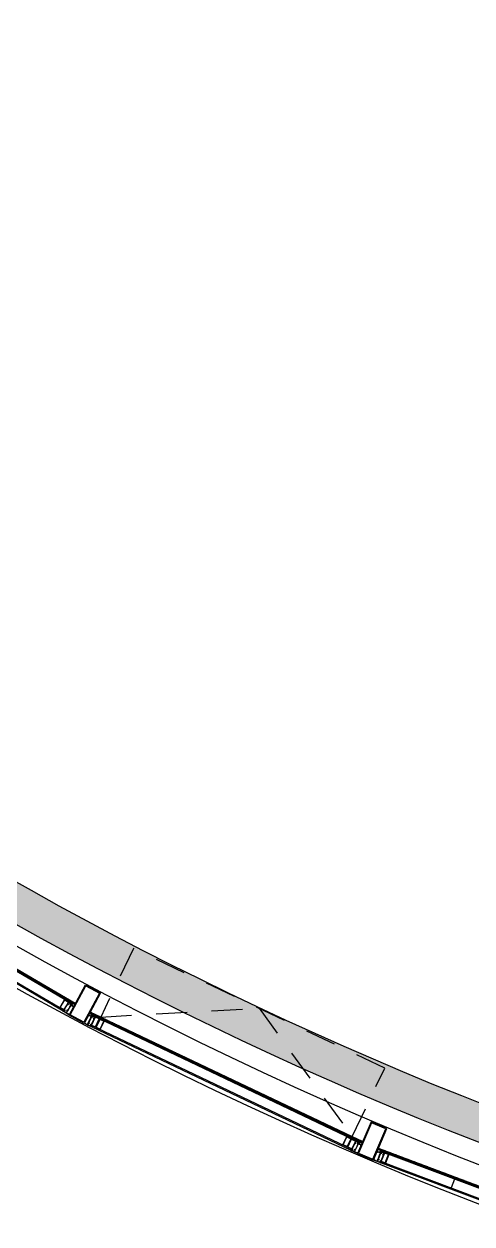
# Model space of a CAD drawing. Header units: millimetres. Extents: x 837111 to 838100, y 1172930 to 1173673.
# Drawn here: x 837874.595 to 837876.41, y 1173326.535 to 1173331.4 of the extents above; entities that cross this region are included whole.
import ezdxf

# ---------------------------------------------------------------- set-up
doc = ezdxf.new("R2010")
doc.units = ezdxf.units.MM
doc.linetypes.add('OLD-ANT-PLANTAS PROPUESTAS$0$KCIG-AP-DW-XR-VENTANERIA$0$HIDDEN', pattern=[0.375, 0.25, -0.125])
doc.linetypes.add('OLD-ANT-PLANTAS PROPUESTAS$0$KCIG-XR-ESTRUCTURA$0$ACAD_ISO10W100', pattern=[18, 12, -3, 0, -3])
for name, color, linetype in [('OLD-ANT-PLANTAS PROPUESTAS$0$A-BORDE DE LOSA PERFIL IPE', 2, 'Continuous'), ('OLD-ANT-PLANTAS PROPUESTAS$0$A-EJES', 251, 'OLD-ANT-PLANTAS PROPUESTAS$0$KCIG-XR-ESTRUCTURA$0$ACAD_ISO10W100'), ('OLD-ANT-PLANTAS PROPUESTAS$0$A-FONDO_253', 253, 'Continuous'), ('OLD-ANT-PLANTAS PROPUESTAS$0$A-MURO INTERIOR NUEVO', 5, 'Continuous'), ('OLD-ANT-PLANTAS PROPUESTAS$0$KCIG-AP-DW-XR-VENTANERIA$0$A-A BORDILLO', 1, 'Continuous'), ('OLD-ANT-PLANTAS PROPUESTAS$0$KCIG-AP-DW-XR-VENTANERIA$0$A-A PERFIL ESTRUCTURAL VENTANERIA', 1, 'Continuous'), ('OLD-ANT-PLANTAS PROPUESTAS$0$KCIG-AP-DW-XR-VENTANERIA$0$A-Linea-1', 1, 'Continuous')]:
    doc.layers.add(name, color=color, linetype=linetype)
pattern_1 = [(360, (-849.747, 1687.621), (9e-16, 6.985), [5.08, -1.905]), (90, (-849.747, 1687.621), (-6.985, 9e-16), [5.08, -1.905])]
pattern_2 = [(360, (-849.7815, 1686.802), (9e-16, 6.985), [5.08, -1.905]), (90, (-849.7815, 1686.802), (-6.985, 9e-16), [5.08, -1.905])]
pattern_3 = [(360, (-849.822, 1688.314), (2e-15, 6.985), [5.08, -1.905]), (90, (-849.822, 1688.314), (-6.985, 2e-15), [5.08, -1.905])]
pattern_4 = [(360, (-849.822, 1688.314), (9e-16, 6.985), [5.08, -1.905]), (90, (-849.822, 1688.314), (-6.985, 9e-16), [5.08, -1.905])]

# ---------------------------------------------------------------- blocks, each defined once
blk = doc.blocks.new('OLD-ANT-PLANTAS PROPUESTAS$0$EJES EST.')
at = {"layer": 'OLD-ANT-PLANTAS PROPUESTAS$0$A-EJES', "ltscale": 0.001}
blk.add_lwpolyline([(2055.327, -943.2311, 0.241408), (2059.2317, -958.2936)], format="xyb", dxfattribs=at)
blk = doc.blocks.new('OLD-ANT-PLANTAS PROPUESTAS$0$EST P1')
at = {"layer": 'OLD-ANT-PLANTAS PROPUESTAS$0$A-EJES'}
blk.add_blockref('OLD-ANT-PLANTAS PROPUESTAS$0$EJES EST.', (0, 0), dxfattribs=at)
blk = doc.blocks.new('OLD-ANT-PLANTAS PROPUESTAS$0$KCIG-AP-DW-XR-VENTANERIA$0$A-VENT PERFIL EST')
h = blk.add_hatch()
h.set_pattern_fill('ANGLE', color=255, angle=-37.1016)
h.set_pattern_definition(pattern_1)
h.paths.add_polyline_path([(-0.035, 0.14), (0.035, 0.14), (0.035, 0), (-0.035, 0)])
h = blk.add_hatch()
h.set_pattern_fill('ANGLE', color=251, angle=-37.1016)
h.set_pattern_definition(pattern_1)
h.paths.add_polyline_path([(-0.0315, 0.1365), (0.0315, 0.1365), (0.0315, 0.0035), (-0.0315, 0.0035)], flags=16)
h.paths.add_polyline_path([(-0.035, 0.14), (0.035, 0.14), (0.035, 0), (-0.035, 0)])
at = {"layer": 'OLD-ANT-PLANTAS PROPUESTAS$0$KCIG-AP-DW-XR-VENTANERIA$0$A-A PERFIL ESTRUCTURAL VENTANERIA'}
for points in [[(-0.035, 0.14), (0.035, 0.14), (0.035, 0), (-0.035, 0)], [(-0.0315, 0.1365), (0.0315, 0.1365), (0.0315, 0.0035), (-0.0315, 0.0035)]]:
    blk.add_lwpolyline(points, close=True, dxfattribs=at)
blk = doc.blocks.new('OLD-ANT-PLANTAS PROPUESTAS$0$KCIG-AP-DW-XR-VENTANERIA$0$A-VENT MOD VIDRIO 02')
h = blk.add_hatch()
h.set_pattern_fill('ANGLE', color=255, angle=-37.1016)
h.set_pattern_definition(pattern_3)
edge = h.paths.add_edge_path()
edge.add_line((0.0122, -0.01), (0.0119, -0.0103))
edge.add_line((0.0119, -0.0103), (0.0119, -0.0277))
edge.add_line((0.0119, -0.0277), (0.0122, -0.028))
edge.add_line((0.0122, -0.028), (0.0119, -0.0283))
edge.add_line((0.0119, -0.0283), (0.0119, -0.0369))
edge.add_line((0.0119, -0.0369), (0.001, -0.0369))
edge.add_line((0.001, -0.0369), (0.001, -0.035))
edge.add_line((0.001, -0.035), (0, -0.0357))
edge.add_line((0, -0.0357), (0, -0.0375))
edge.add_arc((0.0005, -0.0375), 0.0005, 180, 270)
edge.add_line((0.0005, -0.038), (0.015, -0.038))
edge.add_arc((0.015, -0.037), 0.001, 270, 360)
edge.add_line((0.016, -0.037), (0.016, -0.0347))
edge.add_line((0.016, -0.0347), (0.015, -0.0353))
edge.add_line((0.015, -0.0353), (0.015, -0.037))
edge.add_line((0.015, -0.037), (0.013, -0.037))
edge.add_line((0.013, -0.037), (0.013, -0.0085))
edge.add_line((0.013, -0.0085), (0.0148, -0.0085))
edge.add_line((0.0148, -0.0085), (0.0148, -0.0103))
edge.add_arc((0.0152, -0.0103), 0.0004, 180, 270)
edge.add_line((0.0152, -0.0107), (0.0154, -0.0107))
edge.add_arc((0.0154, -0.0103), 0.0004, 270, 360)
edge.add_line((0.0158, -0.0103), (0.0158, -0.0085))
edge.add_arc((0.0148, -0.0085), 0.001, 360, 450)
edge.add_line((0.0148, -0.0075), (0.013, -0.0075))
edge.add_line((0.013, -0.0075), (0.013, -0.0011))
edge.add_line((0.013, -0.0011), (0.0225, -0.0011))
edge.add_line((0.0225, -0.0011), (0.0225, -0.0025))
edge.add_arc((0.0235, -0.0025), 0.001, 180, 270)
edge.add_line((0.0235, -0.0035), (0.0251, -0.0035))
edge.add_line((0.0251, -0.0035), (0.0251, -0.0025))
edge.add_line((0.0251, -0.0025), (0.0235, -0.0025))
edge.add_line((0.0235, -0.0025), (0.0235, -0.0011))
edge.add_line((0.0235, -0.0011), (0.0298, -0.0011))
edge.add_line((0.0298, -0.0011), (0.0298, -0.0025))
edge.add_line((0.0298, -0.0025), (0.0281, -0.0025))
edge.add_line((0.0281, -0.0025), (0.0281, -0.0035))
edge.add_line((0.0281, -0.0035), (0.0298, -0.0035))
edge.add_arc((0.0298, -0.0025), 0.001, 270, 360)
edge.add_line((0.0308, -0.0025), (0.0308, -0.001))
edge.add_arc((0.0298, -0.001), 0.001, 0, 90)
edge.add_line((0.0298, 0), (0.0133, 0))
edge.add_line((0.0133, 0), (0.013, -0.0003))
edge.add_line((0.013, -0.0003), (0.0127, 0))
edge.add_line((0.0127, 0), (0.0005, 0))
edge.add_arc((0.0005, -0.0005), 0.0005, 90, 180)
edge.add_line((0, -0.0005), (0, -0.0023))
edge.add_line((0, -0.0023), (0.001, -0.003))
edge.add_line((0.001, -0.003), (0.001, -0.0011))
edge.add_line((0.001, -0.0011), (0.0119, -0.0011))
edge.add_line((0.0119, -0.0011), (0.0119, -0.0097))
edge.add_line((0.0119, -0.0097), (0.0122, -0.01))
h = blk.add_hatch()
h.set_pattern_fill('ANGLE', color=255, angle=-37.1016)
h.set_pattern_definition(pattern_3)
edge = h.paths.add_edge_path()
edge.add_line((1.2106, -0.01), (1.2109, -0.0103))
edge.add_line((1.2109, -0.0103), (1.2109, -0.0277))
edge.add_line((1.2109, -0.0277), (1.2106, -0.028))
edge.add_line((1.2106, -0.028), (1.2109, -0.0283))
edge.add_line((1.2109, -0.0283), (1.2109, -0.0369))
edge.add_line((1.2109, -0.0369), (1.2218, -0.0369))
edge.add_line((1.2218, -0.0369), (1.2218, -0.035))
edge.add_line((1.2218, -0.035), (1.2229, -0.0357))
edge.add_line((1.2229, -0.0357), (1.2229, -0.0375))
edge.add_arc((1.2224, -0.0375), 0.0005, -90, 0, ccw=False)
edge.add_line((1.2224, -0.038), (1.2079, -0.038))
edge.add_arc((1.2079, -0.037), 0.001, 180, 270, ccw=False)
edge.add_line((1.2069, -0.037), (1.2069, -0.0347))
edge.add_line((1.2069, -0.0347), (1.2079, -0.0353))
edge.add_line((1.2079, -0.0353), (1.2079, -0.037))
edge.add_line((1.2079, -0.037), (1.2099, -0.037))
edge.add_line((1.2099, -0.037), (1.2099, -0.0085))
edge.add_line((1.2099, -0.0085), (1.2081, -0.0085))
edge.add_line((1.2081, -0.0085), (1.2081, -0.0103))
edge.add_arc((1.2077, -0.0103), 0.0004, -90, 0, ccw=False)
edge.add_line((1.2077, -0.0107), (1.2075, -0.0107))
edge.add_arc((1.2075, -0.0103), 0.0004, 180, 270, ccw=False)
edge.add_line((1.2071, -0.0103), (1.2071, -0.0085))
edge.add_arc((1.2081, -0.0085), 0.001, 90, 180, ccw=False)
edge.add_line((1.2081, -0.0075), (1.2099, -0.0075))
edge.add_line((1.2099, -0.0075), (1.2099, -0.0011))
edge.add_line((1.2099, -0.0011), (1.2004, -0.0011))
edge.add_line((1.2004, -0.0011), (1.2004, -0.0025))
edge.add_arc((1.1994, -0.0025), 0.001, 270, 360, ccw=False)
edge.add_line((1.1994, -0.0035), (1.1977, -0.0035))
edge.add_line((1.1977, -0.0035), (1.1977, -0.0025))
edge.add_line((1.1977, -0.0025), (1.1994, -0.0025))
edge.add_line((1.1994, -0.0025), (1.1994, -0.0011))
edge.add_line((1.1994, -0.0011), (1.1931, -0.0011))
edge.add_line((1.1931, -0.0011), (1.1931, -0.0025))
edge.add_line((1.1931, -0.0025), (1.1947, -0.0025))
edge.add_line((1.1947, -0.0025), (1.1947, -0.0035))
edge.add_line((1.1947, -0.0035), (1.1931, -0.0035))
edge.add_arc((1.1931, -0.0025), 0.001, 180, 270, ccw=False)
edge.add_line((1.1921, -0.0025), (1.1921, -0.001))
edge.add_arc((1.1931, -0.001), 0.001, 90, 180, ccw=False)
edge.add_line((1.1931, 0), (1.2096, 0))
edge.add_line((1.2096, 0), (1.2099, -0.0003))
edge.add_line((1.2099, -0.0003), (1.2102, 0))
edge.add_line((1.2102, 0), (1.2224, 0))
edge.add_arc((1.2224, -0.0005), 0.0005, 0, 90, ccw=False)
edge.add_line((1.2229, -0.0005), (1.2229, -0.0023))
edge.add_line((1.2229, -0.0023), (1.2218, -0.003))
edge.add_line((1.2218, -0.003), (1.2218, -0.0011))
edge.add_line((1.2218, -0.0011), (1.2109, -0.0011))
edge.add_line((1.2109, -0.0011), (1.2109, -0.0097))
edge.add_line((1.2109, -0.0097), (1.2106, -0.01))
h = blk.add_hatch()
h.set_pattern_fill('ANSI31', color=251, scale=0.001, angle=-37.1016)
h.set_pattern_definition([(45, (-849.7815183, 1686.802251), (-0.0022450640303, 0.0022450640303), [])])
h.paths.add_polyline_path([(0.0473, -0.0461), (0.0473, -0.0521), (1.1755, -0.0521), (1.1755, -0.0461)])
h.paths.add_polyline_path([(1.2214, -0.0521), (1.1768, -0.0521), (1.1768, -0.0461), (1.2214, -0.0461)])
h.paths.add_polyline_path([(0.0014, -0.0521), (0.046, -0.0521), (0.046, -0.0461), (0.0014, -0.0461)])
h = blk.add_hatch()
h.set_pattern_fill('ANGLE', color=255, angle=-37.1016)
h.set_pattern_definition(pattern_2)
h.paths.add_polyline_path([(0.008, -0.0434), (0.027, -0.0434), (0.027, -0.0461), (0.008, -0.0461)])
edge = h.paths.add_edge_path()
edge.add_line((0.0145, -0.0414), (0.0145, -0.0421))
edge.add_line((0.0145, -0.0421), (0.0105, -0.0421))
edge.add_line((0.0105, -0.0421), (0.0105, -0.0414))
edge.add_line((0.0105, -0.0414), (0.0108, -0.0414))
edge.add_arc((0.0106, -0.0406), 0.000773, 288.4465, 410.8489)
edge.add_arc((0.0074, -0.0437), 0.00517, 44.735, 81.8415)
edge.add_arc((0.0082, -0.0383), 0.000248, 90, 256.2568, ccw=False)
edge.add_arc((0.0089, -0.0439), 0.00591, 51.8359, 96.6052, ccw=False)
edge.add_arc((0.0162, -0.0439), 0.00591, 83.3948, 128.1641, ccw=False)
edge.add_arc((0.0168, -0.0383), 0.000248, -76.2569, 90, ccw=False)
edge.add_arc((0.0176, -0.0437), 0.00519, 98.2241, 135.1993)
edge.add_arc((0.0144, -0.0406), 0.000769, 128.6335, 252.0712)
edge.add_line((0.0142, -0.0414), (0.0145, -0.0414))
edge.add_line((0.0145, -0.0414), (0.0142, -0.0414))
edge.add_line((0.0142, -0.0414), (0.0145, -0.0414))
edge = h.paths.add_edge_path()
edge.add_line((0.0246, -0.0018), (0.0246, -0.0011))
edge.add_line((0.0246, -0.0011), (0.0287, -0.0011))
edge.add_line((0.0287, -0.0011), (0.0287, -0.0018))
edge.add_line((0.0287, -0.0018), (0.0283, -0.0018))
edge.add_arc((0.0286, -0.0025), 0.000773, 108.4465, 230.8489)
edge.add_arc((0.0318, 0.0005), 0.00517, 224.735, 261.8415)
edge.add_arc((0.031, -0.0048), 0.000248, -90, 76.2568, ccw=False)
edge.add_arc((0.0303, 0.0008), 0.00591, 231.8359, 276.6051, ccw=False)
edge.add_arc((0.023, 0.0008), 0.00591, 263.3948, 308.1641, ccw=False)
edge.add_arc((0.0223, -0.0048), 0.000248, 103.7432, 270.0001, ccw=False)
edge.add_arc((0.0215, 0.0005), 0.00519, 278.2241, 315.1993)
edge.add_arc((0.0247, -0.0025), 0.000769, 308.6335, 432.0712)
edge.add_line((0.025, -0.0018), (0.0246, -0.0018))
edge.add_line((0.0246, -0.0018), (0.025, -0.0018))
edge.add_line((0.025, -0.0018), (0.0246, -0.0018))
h.paths.add_polyline_path([(0.0473, -0.0434), (0.0663, -0.0434), (0.0663, -0.0461), (0.0473, -0.0461)])
h = blk.add_hatch()
h.set_pattern_fill('ANGLE', color=255, angle=-37.1016)
h.set_pattern_definition(pattern_3)
edge = h.paths.add_edge_path()
edge.add_line((1.1998, -0.0054), (1.1998, -0.0087))
edge.add_line((1.1998, -0.0087), (1.1984, -0.0078))
edge.add_line((1.1984, -0.0078), (1.1984, -0.0067))
edge.add_line((1.1984, -0.0067), (1.1968, -0.0067))
edge.add_line((1.1968, -0.0067), (1.1968, -0.0349))
edge.add_line((1.1968, -0.0349), (1.1986, -0.0349))
edge.add_line((1.1986, -0.0349), (1.1986, -0.0331))
edge.add_arc((1.199, -0.0331), 0.0004, 90, 180, ccw=False)
edge.add_line((1.199, -0.0327), (1.1994, -0.0327))
edge.add_arc((1.1994, -0.0331), 0.0004, 0, 90, ccw=False)
edge.add_line((1.1998, -0.0331), (1.1998, -0.0354))
edge.add_arc((1.199, -0.0354), 0.0008, 270, 360, ccw=False)
edge.add_line((1.199, -0.0362), (1.1968, -0.0362))
edge.add_line((1.1968, -0.0362), (1.1968, -0.0421))
edge.add_line((1.1968, -0.0421), (1.2059, -0.0421))
edge.add_line((1.2059, -0.0421), (1.2071, -0.0402))
edge.add_line((1.2071, -0.0402), (1.2085, -0.0402))
edge.add_line((1.2085, -0.0402), (1.2073, -0.0421))
edge.add_line((1.2073, -0.0421), (1.2134, -0.0421))
edge.add_line((1.2134, -0.0421), (1.2121, -0.0402))
edge.add_line((1.2121, -0.0402), (1.2136, -0.0402))
edge.add_line((1.2136, -0.0402), (1.2148, -0.0421))
edge.add_line((1.2148, -0.0421), (1.2148, -0.0434))
edge.add_line((1.2148, -0.0434), (0.008, -0.0434))
edge.add_line((0.008, -0.0434), (0.008, -0.0421))
edge.add_line((0.008, -0.0421), (0.0093, -0.0402))
edge.add_line((0.0093, -0.0402), (0.0107, -0.0402))
edge.add_line((0.0107, -0.0402), (0.0095, -0.0421))
edge.add_line((0.0095, -0.0421), (0.0156, -0.0421))
edge.add_line((0.0156, -0.0421), (0.0143, -0.0402))
edge.add_line((0.0143, -0.0402), (0.0157, -0.0402))
edge.add_line((0.0157, -0.0402), (0.017, -0.0421))
edge.add_line((0.017, -0.0421), (0.026, -0.0421))
edge.add_line((0.026, -0.0421), (0.026, -0.0362))
edge.add_line((0.026, -0.0362), (0.0238, -0.0362))
edge.add_arc((0.0238, -0.0354), 0.0008, 180, 270, ccw=False)
edge.add_line((0.023, -0.0354), (0.023, -0.0331))
edge.add_arc((0.0234, -0.0331), 0.0004, 90, 180, ccw=False)
edge.add_line((0.0234, -0.0327), (0.0238, -0.0327))
edge.add_arc((0.0238, -0.0331), 0.0004, -0.0001, 89.9999, ccw=False)
edge.add_line((0.0242, -0.0331), (0.0242, -0.0349))
edge.add_line((0.0242, -0.0349), (0.026, -0.0349))
edge.add_line((0.026, -0.0349), (0.026, -0.0067))
edge.add_line((0.026, -0.0067), (0.0244, -0.0067))
edge.add_line((0.0244, -0.0067), (0.0244, -0.0078))
edge.add_line((0.0244, -0.0078), (0.023, -0.0087))
edge.add_line((0.023, -0.0087), (0.023, -0.0054))
edge.add_line((0.023, -0.0054), (1.1998, -0.0054))
h = blk.add_hatch()
h.set_pattern_fill('ANGLE', color=255, angle=-37.1016)
h.set_pattern_definition(pattern_2)
h.paths.add_polyline_path([(1.2148, -0.0434), (1.1958, -0.0434), (1.1958, -0.0461), (1.2148, -0.0461)])
edge = h.paths.add_edge_path()
edge.add_line((1.2083, -0.0414), (1.2083, -0.0421))
edge.add_line((1.2083, -0.0421), (1.2124, -0.0421))
edge.add_line((1.2124, -0.0421), (1.2124, -0.0414))
edge.add_line((1.2124, -0.0414), (1.212, -0.0414))
edge.add_arc((1.2123, -0.0406), 0.000773, 129.1511, 251.5535, ccw=False)
edge.add_arc((1.2155, -0.0437), 0.00517, 98.1585, 135.265, ccw=False)
edge.add_arc((1.2147, -0.0383), 0.000248, 283.7432, 450)
edge.add_arc((1.214, -0.0439), 0.00591, 83.3948, 128.1641)
edge.add_arc((1.2067, -0.0439), 0.00591, 51.8359, 96.6052)
edge.add_arc((1.206, -0.0383), 0.000248, 90, 256.2569)
edge.add_arc((1.2052, -0.0437), 0.00519, 44.8007, 81.7759, ccw=False)
edge.add_arc((1.2084, -0.0406), 0.000769, -72.0712, 51.3666, ccw=False)
edge.add_line((1.2087, -0.0414), (1.2083, -0.0414))
edge.add_line((1.2083, -0.0414), (1.2087, -0.0414))
edge.add_line((1.2087, -0.0414), (1.2083, -0.0414))
edge = h.paths.add_edge_path()
edge.add_line((1.1982, -0.0018), (1.1982, -0.0011))
edge.add_line((1.1982, -0.0011), (1.1942, -0.0011))
edge.add_line((1.1942, -0.0011), (1.1942, -0.0018))
edge.add_line((1.1942, -0.0018), (1.1945, -0.0018))
edge.add_arc((1.1943, -0.0025), 0.000773, -50.8489, 71.5536, ccw=False)
edge.add_arc((1.1911, 0.0005), 0.00517, 278.1585, 315.265, ccw=False)
edge.add_arc((1.1919, -0.0048), 0.000248, 103.7432, 270)
edge.add_arc((1.1926, 0.0008), 0.00591, 263.3948, 308.1641)
edge.add_arc((1.1999, 0.0008), 0.00591, 231.8359, 276.6051)
edge.add_arc((1.2005, -0.0048), 0.000248, 270, 436.2568)
edge.add_arc((1.2013, 0.0005), 0.00519, 224.8007, 261.7759, ccw=False)
edge.add_arc((1.1981, -0.0025), 0.000769, 107.9288, 231.3666, ccw=False)
edge.add_line((1.1979, -0.0018), (1.1982, -0.0018))
edge.add_line((1.1982, -0.0018), (1.1979, -0.0018))
edge.add_line((1.1979, -0.0018), (1.1982, -0.0018))
h.paths.add_polyline_path([(1.1755, -0.0434), (1.1565, -0.0434), (1.1565, -0.0461), (1.1755, -0.0461)])
at = {"color": 2}
for points in [[(0.0122, -0.01), (0.0119, -0.0103), (0.0119, -0.0277), (0.0122, -0.028), (0.0119, -0.0283), (0.0119, -0.0369), (0.001, -0.0369), (0.001, -0.035), (0, -0.0357), (0, -0.0375, 0.414214), (0.0005, -0.038), (0.015, -0.038, 0.414214), (0.016, -0.037), (0.016, -0.0347), (0.015, -0.0353), (0.015, -0.037), (0.013, -0.037), (0.013, -0.0085), (0.0148, -0.0085), (0.0148, -0.0103, 0.414214), (0.0152, -0.0107), (0.0154, -0.0107, 0.414214), (0.0158, -0.0103), (0.0158, -0.0085, 0.414214), (0.0148, -0.0075), (0.013, -0.0075), (0.013, -0.0011), (0.0225, -0.0011), (0.0225, -0.0025, 0.414214), (0.0235, -0.0035), (0.0251, -0.0035), (0.0251, -0.0025), (0.0235, -0.0025), (0.0235, -0.0011), (0.0298, -0.0011), (0.0298, -0.0025), (0.0281, -0.0025), (0.0281, -0.0035), (0.0298, -0.0035, 0.414214), (0.0308, -0.0025), (0.0308, -0.001, 0.414214), (0.0298, 0), (0.0133, 0), (0.013, -0.0003), (0.0127, 0), (0.0005, 0, 0.414214), (0, -0.0005), (0, -0.0023), (0.001, -0.003), (0.001, -0.0011), (0.0119, -0.0011), (0.0119, -0.0097)], [(1.2106, -0.01), (1.2109, -0.0103), (1.2109, -0.0277), (1.2106, -0.028), (1.2109, -0.0283), (1.2109, -0.0369), (1.2218, -0.0369), (1.2218, -0.035), (1.2229, -0.0357), (1.2229, -0.0375, -0.414214), (1.2224, -0.038), (1.2079, -0.038, -0.414214), (1.2069, -0.037), (1.2069, -0.0347), (1.2079, -0.0353), (1.2079, -0.037), (1.2099, -0.037), (1.2099, -0.0085), (1.2081, -0.0085), (1.2081, -0.0103, -0.414214), (1.2077, -0.0107), (1.2075, -0.0107, -0.414214), (1.2071, -0.0103), (1.2071, -0.0085, -0.414214), (1.2081, -0.0075), (1.2099, -0.0075), (1.2099, -0.0011), (1.2004, -0.0011), (1.2004, -0.0025, -0.414214), (1.1994, -0.0035), (1.1977, -0.0035), (1.1977, -0.0025), (1.1994, -0.0025), (1.1994, -0.0011), (1.1931, -0.0011), (1.1931, -0.0025), (1.1947, -0.0025), (1.1947, -0.0035), (1.1931, -0.0035, -0.414214), (1.1921, -0.0025), (1.1921, -0.001, -0.414214), (1.1931, 0), (1.2096, 0), (1.2099, -0.0003), (1.2102, 0), (1.2224, 0, -0.414214), (1.2229, -0.0005), (1.2229, -0.0023), (1.2218, -0.003), (1.2218, -0.0011), (1.2109, -0.0011), (1.2109, -0.0097)]]:
    blk.add_lwpolyline(points, format="xyb", close=True, dxfattribs=at)
at = {"color": 4}
for points in [[(0.0014, -0.0521), (0.046, -0.0521), (0.046, -0.0461), (0.0014, -0.0461)], [(0.0473, -0.0461), (0.0473, -0.0521), (1.1755, -0.0521), (1.1755, -0.0461)], [(1.2214, -0.0521), (1.1768, -0.0521), (1.1768, -0.0461), (1.2214, -0.0461)]]:
    blk.add_lwpolyline(points, close=True, dxfattribs=at)
at = {"color": 253}
for points in [[(0.0145, -0.0414), (0.0145, -0.0421), (0.0105, -0.0421), (0.0105, -0.0414), (0.0108, -0.0414, 0.591413), (0.0111, -0.04, 0.163337), (0.0081, -0.0386, -0.886725), (0.0082, -0.0381, -0.197866), (0.0125, -0.0393, -0.197866), (0.0168, -0.0381, -0.886725), (0.0169, -0.0386, 0.162749), (0.014, -0.04, 0.597526), (0.0142, -0.0414), (0.0145, -0.0414), (0.0142, -0.0414)], [(0.0246, -0.0018), (0.0246, -0.0011), (0.0287, -0.0011), (0.0287, -0.0018), (0.0283, -0.0018, 0.591413), (0.0281, -0.0031, 0.163337), (0.031, -0.0046, -0.886725), (0.031, -0.0051, -0.197866), (0.0267, -0.0039, -0.197866), (0.0223, -0.0051, -0.886725), (0.0223, -0.0046, 0.162749), (0.0252, -0.0031, 0.597526), (0.025, -0.0018), (0.0246, -0.0018), (0.025, -0.0018)], [(1.1982, -0.0018), (1.1982, -0.0011), (1.1942, -0.0011), (1.1942, -0.0018), (1.1945, -0.0018, -0.591413), (1.1948, -0.0031, -0.163337), (1.1918, -0.0046, 0.886725), (1.1919, -0.0051, 0.197866), (1.1962, -0.0039, 0.197866), (1.2005, -0.0051, 0.886725), (1.2006, -0.0046, -0.162749), (1.1977, -0.0031, -0.597526), (1.1979, -0.0018), (1.1982, -0.0018), (1.1979, -0.0018)], [(1.2083, -0.0414), (1.2083, -0.0421), (1.2124, -0.0421), (1.2124, -0.0414), (1.212, -0.0414, -0.591413), (1.2118, -0.04, -0.163337), (1.2147, -0.0386, 0.886725), (1.2147, -0.0381, 0.197866), (1.2103, -0.0393, 0.197866), (1.206, -0.0381, 0.886725), (1.206, -0.0386, -0.162749), (1.2089, -0.04, -0.597526), (1.2087, -0.0414), (1.2083, -0.0414), (1.2087, -0.0414)]]:
    blk.add_lwpolyline(points, format="xyb", close=True, dxfattribs=at)
at = {"color": 2}
blk.add_lwpolyline([(1.1998, -0.0054), (1.1998, -0.0087), (1.1984, -0.0078), (1.1984, -0.0067), (1.1968, -0.0067), (1.1968, -0.0349), (1.1986, -0.0349), (1.1986, -0.0331, -0.414213), (1.199, -0.0327), (1.1994, -0.0327, -0.414214), (1.1998, -0.0331), (1.1998, -0.0354, -0.414214), (1.199, -0.0362), (1.1968, -0.0362), (1.1968, -0.0421), (1.2059, -0.0421), (1.2071, -0.0402), (1.2085, -0.0402), (1.2073, -0.0421), (1.2134, -0.0421), (1.2121, -0.0402), (1.2136, -0.0402), (1.2148, -0.0421), (1.2148, -0.0434), (0.008, -0.0434), (0.008, -0.0421), (0.0093, -0.0402), (0.0107, -0.0402), (0.0095, -0.0421), (0.0156, -0.0421), (0.0143, -0.0402), (0.0157, -0.0402), (0.017, -0.0421), (0.026, -0.0421), (0.026, -0.0362), (0.0238, -0.0362, -0.414214), (0.023, -0.0354), (0.023, -0.0331, -0.414214), (0.0234, -0.0327), (0.0238, -0.0327, -0.414213), (0.0242, -0.0331), (0.0242, -0.0349), (0.026, -0.0349), (0.026, -0.0067), (0.0244, -0.0067), (0.0244, -0.0078), (0.023, -0.0087), (0.023, -0.0054), (1.1998, -0.0054)], format="xyb", dxfattribs=at)
at = {"color": 253}
for points in [[(0.008, -0.0434), (0.027, -0.0434), (0.027, -0.0461), (0.008, -0.0461)], [(0.0473, -0.0434), (0.0663, -0.0434), (0.0663, -0.0461), (0.0473, -0.0461)], [(1.1755, -0.0434), (1.1565, -0.0434), (1.1565, -0.0461), (1.1755, -0.0461)], [(1.2148, -0.0434), (1.1958, -0.0434), (1.1958, -0.0461), (1.2148, -0.0461)]]:
    blk.add_lwpolyline(points, close=True, dxfattribs=at)
at = {"color": 2}
for points in [[(0.0447, -0.0421), (0.0273, -0.0421), (0.0273, -0.0067), (0.0447, -0.0067)], [(0.0673, -0.0434), (0.0473, -0.0434), (0.0473, -0.0054), (0.0673, -0.0054)], [(0.066, -0.0421), (0.0486, -0.0421), (0.0486, -0.0067), (0.066, -0.0067)], [(1.1555, -0.0434), (1.1755, -0.0434), (1.1755, -0.0054), (1.1555, -0.0054)], [(1.1568, -0.0421), (1.1742, -0.0421), (1.1742, -0.0067), (1.1568, -0.0067)], [(1.1781, -0.0421), (1.1955, -0.0421), (1.1955, -0.0067), (1.1781, -0.0067)]]:
    blk.add_lwpolyline(points, close=True, dxfattribs=at)
for points in [[(0.046, -0.0434), (0.046, -0.0054)], [(1.1768, -0.0434), (1.1768, -0.0054)]]:
    blk.add_lwpolyline(points, dxfattribs=at)
at = {"color": 251, "linetype": 'OLD-ANT-PLANTAS PROPUESTAS$0$KCIG-AP-DW-XR-VENTANERIA$0$HIDDEN', "ltscale": 0.5}
for points in [[(1.1755, -0.0521), (1.1755, -0.3598), (0.0473, -0.3598), (0.0473, -0.0521)], [(0.0473, -0.0521), (0.6114, -0.3598), (1.1755, -0.0521)]]:
    blk.add_lwpolyline(points, dxfattribs=at)
at = {"layer": 'Defpoints'}
blk.add_line((0, 0), (1.2229, 0), dxfattribs=at)
blk = doc.blocks.new('*U175')
h = blk.add_hatch()
h.set_pattern_fill('ANGLE', color=255, angle=-37.1016)
h.set_pattern_definition(pattern_4)
edge = h.paths.add_edge_path()
edge.add_line((0.0122, -0.01), (0.0119, -0.0103))
edge.add_line((0.0119, -0.0103), (0.0119, -0.0277))
edge.add_line((0.0119, -0.0277), (0.0122, -0.028))
edge.add_line((0.0122, -0.028), (0.0119, -0.0283))
edge.add_line((0.0119, -0.0283), (0.0119, -0.0369))
edge.add_line((0.0119, -0.0369), (0.001, -0.0369))
edge.add_line((0.001, -0.0369), (0.001, -0.035))
edge.add_line((0.001, -0.035), (0, -0.0357))
edge.add_line((0, -0.0357), (0, -0.0375))
edge.add_arc((0.0005, -0.0375), 0.0005, 180, 270)
edge.add_line((0.0005, -0.038), (0.015, -0.038))
edge.add_arc((0.015, -0.037), 0.001, 270, 360)
edge.add_line((0.016, -0.037), (0.016, -0.0347))
edge.add_line((0.016, -0.0347), (0.015, -0.0353))
edge.add_line((0.015, -0.0353), (0.015, -0.037))
edge.add_line((0.015, -0.037), (0.013, -0.037))
edge.add_line((0.013, -0.037), (0.013, -0.0085))
edge.add_line((0.013, -0.0085), (0.0148, -0.0085))
edge.add_line((0.0148, -0.0085), (0.0148, -0.0103))
edge.add_arc((0.0152, -0.0103), 0.0004, 180, 270)
edge.add_line((0.0152, -0.0107), (0.0154, -0.0107))
edge.add_arc((0.0154, -0.0103), 0.0004, 270, 360)
edge.add_line((0.0158, -0.0103), (0.0158, -0.0085))
edge.add_arc((0.0148, -0.0085), 0.001, 360, 450)
edge.add_line((0.0148, -0.0075), (0.013, -0.0075))
edge.add_line((0.013, -0.0075), (0.013, -0.0011))
edge.add_line((0.013, -0.0011), (0.0225, -0.0011))
edge.add_line((0.0225, -0.0011), (0.0225, -0.0025))
edge.add_arc((0.0235, -0.0025), 0.001, 180, 270)
edge.add_line((0.0235, -0.0035), (0.0251, -0.0035))
edge.add_line((0.0251, -0.0035), (0.0251, -0.0025))
edge.add_line((0.0251, -0.0025), (0.0235, -0.0025))
edge.add_line((0.0235, -0.0025), (0.0235, -0.0011))
edge.add_line((0.0235, -0.0011), (0.0298, -0.0011))
edge.add_line((0.0298, -0.0011), (0.0298, -0.0025))
edge.add_line((0.0298, -0.0025), (0.0281, -0.0025))
edge.add_line((0.0281, -0.0025), (0.0281, -0.0035))
edge.add_line((0.0281, -0.0035), (0.0298, -0.0035))
edge.add_arc((0.0298, -0.0025), 0.001, 270, 360)
edge.add_line((0.0308, -0.0025), (0.0308, -0.001))
edge.add_arc((0.0298, -0.001), 0.001, 0, 90)
edge.add_line((0.0298, 0), (0.0133, 0))
edge.add_line((0.0133, 0), (0.013, -0.0003))
edge.add_line((0.013, -0.0003), (0.0127, 0))
edge.add_line((0.0127, 0), (0.0005, 0))
edge.add_arc((0.0005, -0.0005), 0.0005, 90, 180)
edge.add_line((0, -0.0005), (0, -0.0023))
edge.add_line((0, -0.0023), (0.001, -0.003))
edge.add_line((0.001, -0.003), (0.001, -0.0011))
edge.add_line((0.001, -0.0011), (0.0119, -0.0011))
edge.add_line((0.0119, -0.0011), (0.0119, -0.0097))
edge.add_line((0.0119, -0.0097), (0.0122, -0.01))
h = blk.add_hatch()
h.set_pattern_fill('ANGLE', color=255, angle=-37.1016)
h.set_pattern_definition(pattern_4)
edge = h.paths.add_edge_path()
edge.add_line((1.2106, -0.01), (1.2109, -0.0103))
edge.add_line((1.2109, -0.0103), (1.2109, -0.0277))
edge.add_line((1.2109, -0.0277), (1.2106, -0.028))
edge.add_line((1.2106, -0.028), (1.2109, -0.0283))
edge.add_line((1.2109, -0.0283), (1.2109, -0.0369))
edge.add_line((1.2109, -0.0369), (1.2218, -0.0369))
edge.add_line((1.2218, -0.0369), (1.2218, -0.035))
edge.add_line((1.2218, -0.035), (1.2229, -0.0357))
edge.add_line((1.2229, -0.0357), (1.2229, -0.0375))
edge.add_arc((1.2224, -0.0375), 0.0005, 270, 360, ccw=False)
edge.add_line((1.2224, -0.038), (1.2079, -0.038))
edge.add_arc((1.2079, -0.037), 0.001, 180, 270, ccw=False)
edge.add_line((1.2069, -0.037), (1.2069, -0.0347))
edge.add_line((1.2069, -0.0347), (1.2079, -0.0353))
edge.add_line((1.2079, -0.0353), (1.2079, -0.037))
edge.add_line((1.2079, -0.037), (1.2099, -0.037))
edge.add_line((1.2099, -0.037), (1.2099, -0.0085))
edge.add_line((1.2099, -0.0085), (1.2081, -0.0085))
edge.add_line((1.2081, -0.0085), (1.2081, -0.0103))
edge.add_arc((1.2077, -0.0103), 0.0004, -90, 0, ccw=False)
edge.add_line((1.2077, -0.0107), (1.2075, -0.0107))
edge.add_arc((1.2075, -0.0103), 0.0004, 180, 270, ccw=False)
edge.add_line((1.2071, -0.0103), (1.2071, -0.0085))
edge.add_arc((1.2081, -0.0085), 0.001, 90, 180, ccw=False)
edge.add_line((1.2081, -0.0075), (1.2099, -0.0075))
edge.add_line((1.2099, -0.0075), (1.2099, -0.0011))
edge.add_line((1.2099, -0.0011), (1.2004, -0.0011))
edge.add_line((1.2004, -0.0011), (1.2004, -0.0025))
edge.add_arc((1.1994, -0.0025), 0.001, 270, 360, ccw=False)
edge.add_line((1.1994, -0.0035), (1.1977, -0.0035))
edge.add_line((1.1977, -0.0035), (1.1977, -0.0025))
edge.add_line((1.1977, -0.0025), (1.1994, -0.0025))
edge.add_line((1.1994, -0.0025), (1.1994, -0.0011))
edge.add_line((1.1994, -0.0011), (1.1931, -0.0011))
edge.add_line((1.1931, -0.0011), (1.1931, -0.0025))
edge.add_line((1.1931, -0.0025), (1.1947, -0.0025))
edge.add_line((1.1947, -0.0025), (1.1947, -0.0035))
edge.add_line((1.1947, -0.0035), (1.1931, -0.0035))
edge.add_arc((1.1931, -0.0025), 0.001, 180, 270, ccw=False)
edge.add_line((1.1921, -0.0025), (1.1921, -0.001))
edge.add_arc((1.1931, -0.001), 0.001, 90, 180, ccw=False)
edge.add_line((1.1931, 0), (1.2096, 0))
edge.add_line((1.2096, 0), (1.2099, -0.0003))
edge.add_line((1.2099, -0.0003), (1.2102, 0))
edge.add_line((1.2102, 0), (1.2224, 0))
edge.add_arc((1.2224, -0.0005), 0.0005, 0, 90, ccw=False)
edge.add_line((1.2229, -0.0005), (1.2229, -0.0023))
edge.add_line((1.2229, -0.0023), (1.2218, -0.003))
edge.add_line((1.2218, -0.003), (1.2218, -0.0011))
edge.add_line((1.2218, -0.0011), (1.2109, -0.0011))
edge.add_line((1.2109, -0.0011), (1.2109, -0.0097))
edge.add_line((1.2109, -0.0097), (1.2106, -0.01))
h = blk.add_hatch()
h.set_pattern_fill('ANSI31', color=251, scale=0.001, angle=-37.1016)
h.set_pattern_definition([(45, (-849.8819873, 1687.5950843), (-0.0022450640303, 0.0022450640303), [])])
h.paths.add_polyline_path([(0.0014, -0.0461), (0.0014, -0.0521), (1.2214, -0.0521), (1.2214, -0.0461)])
h = blk.add_hatch()
h.set_pattern_fill('ANGLE', color=255, angle=-37.1016)
h.set_pattern_definition(pattern_4)
h.paths.add_polyline_path([(0.008, -0.0434), (0.027, -0.0434), (0.027, -0.0461), (0.008, -0.0461)])
edge = h.paths.add_edge_path()
edge.add_line((0.0145, -0.0414), (0.0145, -0.0421))
edge.add_line((0.0145, -0.0421), (0.0105, -0.0421))
edge.add_line((0.0105, -0.0421), (0.0105, -0.0414))
edge.add_line((0.0105, -0.0414), (0.0108, -0.0414))
edge.add_arc((0.0106, -0.0406), 0.000773, 288.4465, 410.8489)
edge.add_arc((0.0074, -0.0437), 0.00517, 44.735, 81.8415)
edge.add_arc((0.0082, -0.0383), 0.000248, 90, 256.2569, ccw=False)
edge.add_arc((0.0089, -0.0439), 0.00591, 51.8359, 96.6051, ccw=False)
edge.add_arc((0.0162, -0.0439), 0.00591, 83.3948, 128.1641, ccw=False)
edge.add_arc((0.0168, -0.0383), 0.000248, -76.2568, 90, ccw=False)
edge.add_arc((0.0176, -0.0437), 0.00519, 98.2241, 135.1993)
edge.add_arc((0.0144, -0.0406), 0.000769, 128.6335, 252.0712)
edge.add_line((0.0142, -0.0414), (0.0145, -0.0414))
edge.add_line((0.0145, -0.0414), (0.0142, -0.0414))
edge.add_line((0.0142, -0.0414), (0.0145, -0.0414))
edge = h.paths.add_edge_path()
edge.add_line((0.0246, -0.0018), (0.0246, -0.0011))
edge.add_line((0.0246, -0.0011), (0.0287, -0.0011))
edge.add_line((0.0287, -0.0011), (0.0287, -0.0018))
edge.add_line((0.0287, -0.0018), (0.0283, -0.0018))
edge.add_arc((0.0286, -0.0025), 0.000773, 108.4465, 230.8489)
edge.add_arc((0.0318, 0.0005), 0.00517, 224.735, 261.8415)
edge.add_arc((0.031, -0.0048), 0.000248, -90, 76.2568, ccw=False)
edge.add_arc((0.0303, 0.0008), 0.00591, 231.8359, 276.6052, ccw=False)
edge.add_arc((0.023, 0.0008), 0.00591, 263.3948, 308.1641, ccw=False)
edge.add_arc((0.0223, -0.0048), 0.000248, 103.7432, 270, ccw=False)
edge.add_arc((0.0215, 0.0005), 0.00519, 278.2241, 315.1993)
edge.add_arc((0.0247, -0.0025), 0.000769, 308.6335, 432.0712)
edge.add_line((0.025, -0.0018), (0.0246, -0.0018))
edge.add_line((0.0246, -0.0018), (0.025, -0.0018))
edge.add_line((0.025, -0.0018), (0.0246, -0.0018))
h = blk.add_hatch()
h.set_pattern_fill('ANGLE', color=255, angle=-37.1016)
h.set_pattern_definition(pattern_4)
edge = h.paths.add_edge_path()
edge.add_line((1.1998, -0.0054), (1.1998, -0.0087))
edge.add_line((1.1998, -0.0087), (1.1984, -0.0078))
edge.add_line((1.1984, -0.0078), (1.1984, -0.0067))
edge.add_line((1.1984, -0.0067), (1.1968, -0.0067))
edge.add_line((1.1968, -0.0067), (1.1968, -0.0349))
edge.add_line((1.1968, -0.0349), (1.1986, -0.0349))
edge.add_line((1.1986, -0.0349), (1.1986, -0.0331))
edge.add_arc((1.199, -0.0331), 0.0004, 90, 180, ccw=False)
edge.add_line((1.199, -0.0327), (1.1994, -0.0327))
edge.add_arc((1.1994, -0.0331), 0.0004, 0, 90, ccw=False)
edge.add_line((1.1998, -0.0331), (1.1998, -0.0354))
edge.add_arc((1.199, -0.0354), 0.0008, 270, 360, ccw=False)
edge.add_line((1.199, -0.0362), (1.1968, -0.0362))
edge.add_line((1.1968, -0.0362), (1.1968, -0.0421))
edge.add_line((1.1968, -0.0421), (1.2059, -0.0421))
edge.add_line((1.2059, -0.0421), (1.2071, -0.0402))
edge.add_line((1.2071, -0.0402), (1.2085, -0.0402))
edge.add_line((1.2085, -0.0402), (1.2073, -0.0421))
edge.add_line((1.2073, -0.0421), (1.2134, -0.0421))
edge.add_line((1.2134, -0.0421), (1.2121, -0.0402))
edge.add_line((1.2121, -0.0402), (1.2136, -0.0402))
edge.add_line((1.2136, -0.0402), (1.2148, -0.0421))
edge.add_line((1.2148, -0.0421), (1.2148, -0.0434))
edge.add_line((1.2148, -0.0434), (0.008, -0.0434))
edge.add_line((0.008, -0.0434), (0.008, -0.0421))
edge.add_line((0.008, -0.0421), (0.0093, -0.0402))
edge.add_line((0.0093, -0.0402), (0.0107, -0.0402))
edge.add_line((0.0107, -0.0402), (0.0095, -0.0421))
edge.add_line((0.0095, -0.0421), (0.0156, -0.0421))
edge.add_line((0.0156, -0.0421), (0.0143, -0.0402))
edge.add_line((0.0143, -0.0402), (0.0157, -0.0402))
edge.add_line((0.0157, -0.0402), (0.017, -0.0421))
edge.add_line((0.017, -0.0421), (0.026, -0.0421))
edge.add_line((0.026, -0.0421), (0.026, -0.0362))
edge.add_line((0.026, -0.0362), (0.0238, -0.0362))
edge.add_arc((0.0238, -0.0354), 0.0008, 180, 270, ccw=False)
edge.add_line((0.023, -0.0354), (0.023, -0.0331))
edge.add_arc((0.0234, -0.0331), 0.0004, 90, 180, ccw=False)
edge.add_line((0.0234, -0.0327), (0.0238, -0.0327))
edge.add_arc((0.0238, -0.0331), 0.0004, 0, 90, ccw=False)
edge.add_line((0.0242, -0.0331), (0.0242, -0.0349))
edge.add_line((0.0242, -0.0349), (0.026, -0.0349))
edge.add_line((0.026, -0.0349), (0.026, -0.0067))
edge.add_line((0.026, -0.0067), (0.0244, -0.0067))
edge.add_line((0.0244, -0.0067), (0.0244, -0.0078))
edge.add_line((0.0244, -0.0078), (0.023, -0.0087))
edge.add_line((0.023, -0.0087), (0.023, -0.0054))
edge.add_line((0.023, -0.0054), (1.1998, -0.0054))
h = blk.add_hatch()
h.set_pattern_fill('ANGLE', color=255, angle=-37.1016)
h.set_pattern_definition(pattern_4)
h.paths.add_polyline_path([(1.2148, -0.0434), (1.1958, -0.0434), (1.1958, -0.0461), (1.2148, -0.0461)])
edge = h.paths.add_edge_path()
edge.add_line((1.2083, -0.0414), (1.2083, -0.0421))
edge.add_line((1.2083, -0.0421), (1.2124, -0.0421))
edge.add_line((1.2124, -0.0421), (1.2124, -0.0414))
edge.add_line((1.2124, -0.0414), (1.212, -0.0414))
edge.add_arc((1.2123, -0.0406), 0.000773, 129.1511, 251.5535, ccw=False)
edge.add_arc((1.2155, -0.0437), 0.00517, 98.1585, 135.265, ccw=False)
edge.add_arc((1.2147, -0.0383), 0.000248, 283.7431, 449.9999)
edge.add_arc((1.214, -0.0439), 0.00591, 83.3948, 128.1641)
edge.add_arc((1.2067, -0.0439), 0.00591, 51.8359, 96.6051)
edge.add_arc((1.206, -0.0383), 0.000248, 90, 256.2569)
edge.add_arc((1.2052, -0.0437), 0.00519, 44.8007, 81.7759, ccw=False)
edge.add_arc((1.2084, -0.0406), 0.000769, -72.0712, 51.3666, ccw=False)
edge.add_line((1.2087, -0.0414), (1.2083, -0.0414))
edge.add_line((1.2083, -0.0414), (1.2087, -0.0414))
edge.add_line((1.2087, -0.0414), (1.2083, -0.0414))
edge = h.paths.add_edge_path()
edge.add_line((1.1982, -0.0018), (1.1982, -0.0011))
edge.add_line((1.1982, -0.0011), (1.1942, -0.0011))
edge.add_line((1.1942, -0.0011), (1.1942, -0.0018))
edge.add_line((1.1942, -0.0018), (1.1945, -0.0018))
edge.add_arc((1.1943, -0.0025), 0.000773, -50.8489, 71.5536, ccw=False)
edge.add_arc((1.1911, 0.0005), 0.00517, 278.1585, 315.265, ccw=False)
edge.add_arc((1.1919, -0.0048), 0.000248, 103.7432, 270)
edge.add_arc((1.1926, 0.0008), 0.00591, 263.3949, 308.1641)
edge.add_arc((1.1999, 0.0008), 0.00591, 231.8359, 276.6051)
edge.add_arc((1.2005, -0.0048), 0.000248, 270, 436.2568)
edge.add_arc((1.2013, 0.0005), 0.00519, 224.8007, 261.7759, ccw=False)
edge.add_arc((1.1981, -0.0025), 0.000769, 107.9288, 231.3666, ccw=False)
edge.add_line((1.1979, -0.0018), (1.1982, -0.0018))
edge.add_line((1.1982, -0.0018), (1.1979, -0.0018))
edge.add_line((1.1979, -0.0018), (1.1982, -0.0018))
at = {"color": 2}
for points in [[(0.0122, -0.01), (0.0119, -0.0103), (0.0119, -0.0277), (0.0122, -0.028), (0.0119, -0.0283), (0.0119, -0.0369), (0.001, -0.0369), (0.001, -0.035), (0, -0.0357), (0, -0.0375, 0.414214), (0.0005, -0.038), (0.015, -0.038, 0.414214), (0.016, -0.037), (0.016, -0.0347), (0.015, -0.0353), (0.015, -0.037), (0.013, -0.037), (0.013, -0.0085), (0.0148, -0.0085), (0.0148, -0.0103, 0.414214), (0.0152, -0.0107), (0.0154, -0.0107, 0.414214), (0.0158, -0.0103), (0.0158, -0.0085, 0.414214), (0.0148, -0.0075), (0.013, -0.0075), (0.013, -0.0011), (0.0225, -0.0011), (0.0225, -0.0025, 0.414214), (0.0235, -0.0035), (0.0251, -0.0035), (0.0251, -0.0025), (0.0235, -0.0025), (0.0235, -0.0011), (0.0298, -0.0011), (0.0298, -0.0025), (0.0281, -0.0025), (0.0281, -0.0035), (0.0298, -0.0035, 0.414214), (0.0308, -0.0025), (0.0308, -0.001, 0.414214), (0.0298, 0), (0.0133, 0), (0.013, -0.0003), (0.0127, 0), (0.0005, 0, 0.414214), (0, -0.0005), (0, -0.0023), (0.001, -0.003), (0.001, -0.0011), (0.0119, -0.0011), (0.0119, -0.0097)], [(1.2106, -0.01), (1.2109, -0.0103), (1.2109, -0.0277), (1.2106, -0.028), (1.2109, -0.0283), (1.2109, -0.0369), (1.2218, -0.0369), (1.2218, -0.035), (1.2229, -0.0357), (1.2229, -0.0375, -0.414214), (1.2224, -0.038), (1.2079, -0.038, -0.414214), (1.2069, -0.037), (1.2069, -0.0347), (1.2079, -0.0353), (1.2079, -0.037), (1.2099, -0.037), (1.2099, -0.0085), (1.2081, -0.0085), (1.2081, -0.0103, -0.414214), (1.2077, -0.0107), (1.2075, -0.0107, -0.414214), (1.2071, -0.0103), (1.2071, -0.0085, -0.414214), (1.2081, -0.0075), (1.2099, -0.0075), (1.2099, -0.0011), (1.2004, -0.0011), (1.2004, -0.0025, -0.414214), (1.1994, -0.0035), (1.1977, -0.0035), (1.1977, -0.0025), (1.1994, -0.0025), (1.1994, -0.0011), (1.1931, -0.0011), (1.1931, -0.0025), (1.1947, -0.0025), (1.1947, -0.0035), (1.1931, -0.0035, -0.414214), (1.1921, -0.0025), (1.1921, -0.001, -0.414214), (1.1931, 0), (1.2096, 0), (1.2099, -0.0003), (1.2102, 0), (1.2224, 0, -0.414214), (1.2229, -0.0005), (1.2229, -0.0023), (1.2218, -0.003), (1.2218, -0.0011), (1.2109, -0.0011), (1.2109, -0.0097)]]:
    blk.add_lwpolyline(points, format="xyb", close=True, dxfattribs=at)
at = {"color": 253}
for points in [[(0.0145, -0.0414), (0.0145, -0.0421), (0.0105, -0.0421), (0.0105, -0.0414), (0.0108, -0.0414, 0.591413), (0.0111, -0.04, 0.163337), (0.0081, -0.0386, -0.886725), (0.0082, -0.0381, -0.197866), (0.0125, -0.0393, -0.197866), (0.0168, -0.0381, -0.886725), (0.0169, -0.0386, 0.162749), (0.014, -0.04, 0.597526), (0.0142, -0.0414), (0.0145, -0.0414), (0.0142, -0.0414)], [(0.0246, -0.0018), (0.0246, -0.0011), (0.0287, -0.0011), (0.0287, -0.0018), (0.0283, -0.0018, 0.591413), (0.0281, -0.0031, 0.163337), (0.031, -0.0046, -0.886725), (0.031, -0.0051, -0.197866), (0.0267, -0.0039, -0.197866), (0.0223, -0.0051, -0.886725), (0.0223, -0.0046, 0.162749), (0.0252, -0.0031, 0.597526), (0.025, -0.0018), (0.0246, -0.0018), (0.025, -0.0018)], [(1.1982, -0.0018), (1.1982, -0.0011), (1.1942, -0.0011), (1.1942, -0.0018), (1.1945, -0.0018, -0.591413), (1.1948, -0.0031, -0.163337), (1.1918, -0.0046, 0.886725), (1.1919, -0.0051, 0.197866), (1.1962, -0.0039, 0.197866), (1.2005, -0.0051, 0.886725), (1.2006, -0.0046, -0.162749), (1.1977, -0.0031, -0.597526), (1.1979, -0.0018), (1.1982, -0.0018), (1.1979, -0.0018)], [(1.2083, -0.0414), (1.2083, -0.0421), (1.2124, -0.0421), (1.2124, -0.0414), (1.212, -0.0414, -0.591413), (1.2118, -0.04, -0.163337), (1.2147, -0.0386, 0.886725), (1.2147, -0.0381, 0.197866), (1.2103, -0.0393, 0.197866), (1.206, -0.0381, 0.886725), (1.206, -0.0386, -0.162749), (1.2089, -0.04, -0.597526), (1.2087, -0.0414), (1.2083, -0.0414), (1.2087, -0.0414)]]:
    blk.add_lwpolyline(points, format="xyb", close=True, dxfattribs=at)
at = {"color": 2}
blk.add_lwpolyline([(1.1998, -0.0054), (1.1998, -0.0087), (1.1984, -0.0078), (1.1984, -0.0067), (1.1968, -0.0067), (1.1968, -0.0349), (1.1986, -0.0349), (1.1986, -0.0331, -0.414213), (1.199, -0.0327), (1.1994, -0.0327, -0.414214), (1.1998, -0.0331), (1.1998, -0.0354, -0.414214), (1.199, -0.0362), (1.1968, -0.0362), (1.1968, -0.0421), (1.2059, -0.0421), (1.2071, -0.0402), (1.2085, -0.0402), (1.2073, -0.0421), (1.2134, -0.0421), (1.2121, -0.0402), (1.2136, -0.0402), (1.2148, -0.0421), (1.2148, -0.0434), (0.008, -0.0434), (0.008, -0.0421), (0.0093, -0.0402), (0.0107, -0.0402), (0.0095, -0.0421), (0.0156, -0.0421), (0.0143, -0.0402), (0.0157, -0.0402), (0.017, -0.0421), (0.026, -0.0421), (0.026, -0.0362), (0.0238, -0.0362, -0.414214), (0.023, -0.0354), (0.023, -0.0331, -0.414214), (0.0234, -0.0327), (0.0238, -0.0327, -0.414213), (0.0242, -0.0331), (0.0242, -0.0349), (0.026, -0.0349), (0.026, -0.0067), (0.0244, -0.0067), (0.0244, -0.0078), (0.023, -0.0087), (0.023, -0.0054), (1.1998, -0.0054)], format="xyb", dxfattribs=at)
at = {"color": 253}
for points in [[(0.008, -0.0434), (0.027, -0.0434), (0.027, -0.0461), (0.008, -0.0461)], [(1.2148, -0.0434), (1.1958, -0.0434), (1.1958, -0.0461), (1.2148, -0.0461)]]:
    blk.add_lwpolyline(points, close=True, dxfattribs=at)
at = {"color": 2}
for points in [[(0.0447, -0.0421), (0.0273, -0.0421), (0.0273, -0.0067), (0.0447, -0.0067)], [(1.1781, -0.0421), (1.1955, -0.0421), (1.1955, -0.0067), (1.1781, -0.0067)]]:
    blk.add_lwpolyline(points, close=True, dxfattribs=at)
for points in [[(0.046, -0.0434), (0.046, -0.0054)], [(1.1768, -0.0434), (1.1768, -0.0054)]]:
    blk.add_lwpolyline(points, dxfattribs=at)
at = {"layer": 'OLD-ANT-PLANTAS PROPUESTAS$0$KCIG-AP-DW-XR-VENTANERIA$0$A-Linea-1'}
blk.add_line((1.2229, 0), (0, 0), dxfattribs=at)
blk.add_lwpolyline([(0.0014, -0.0461), (0.0014, -0.0521), (1.2214, -0.0521), (1.2214, -0.0461)], close=True, dxfattribs=at)

msp = doc.modelspace()

# ---------------------------------------------------------------- hatches: boundary and pattern name
at = {"layer": 'OLD-ANT-PLANTAS PROPUESTAS$0$A-FONDO_253'}
h = msp.add_hatch(color=256, dxfattribs=at)
h.dxf.hatch_style = 1
edge = h.paths.add_edge_path(flags=16)
edge.add_arc((837846.53, 1173295.9527), 7.5868, 283.24726, 358.05954, ccw=False)
edge.add_arc((837850.9884, 1173281.9316), 7.1719, 112.28635, 191.82705)
edge.add_arc((837834.7346, 1173278.7885), 9.3844, -50.43566, 10.26995, ccw=False)
edge.add_arc((837836.7501, 1173276.3905), 6.2521, 215.49283, 309.32341, ccw=False)
edge.add_arc((837839.3232, 1173278.177), 9.3844, 124.23668, 215.25189, ccw=False)
edge.add_arc((837831.6059, 1173289.3915), 4.2293, 305.1936, 455.5207)
edge.add_arc((837830.0951, 1173303.879), 10.337, 219.23705, 276.13072, ccw=False)
edge.add_arc((837827.4306, 1173301.6864), 6.8864, 124.76014, 219.12965, ccw=False)
edge.add_arc((837829.382, 1173298.8406), 10.337, 56.26149, 124.65274, ccw=False)
edge.add_arc((837840.8038, 1173317.2309), 11.3224, 239.88674, 421.47083)
edge.add_arc((837858.6593, 1173341.399), 18.8991, 173.4389, 228.80281, ccw=False)
edge.add_arc((837850.1749, 1173342.3747), 10.3588, 80.76497, 173.4383, ccw=False)
edge.add_arc((837848.8042, 1173333.9451), 18.8991, 8.12764, 80.76438, ccw=False)
edge.add_arc((837881.8448, 1173340.7758), 14.9226, 196.18175, 260.44984)
edge.add_arc((837878.0357, 1173314.5812), 11.556, 37.21934, 83.37479, ccw=False)
edge.add_arc((837882.5174, 1173318.4489), 5.6597, -57.8324, 33.4796, ccw=False)
edge.add_arc((837879.2426, 1173323.8328), 11.961, 260.10754, 301.71636, ccw=False)
edge.add_arc((837872.6987, 1173296.5666), 16.1206, 73.8317, 104.33849)
edge.add_arc((837874.2833, 1173292.5463), 20.4152, 105.85297, 171.12537)
edge = h.paths.add_edge_path()
edge.add_arc((837846.53, 1173295.9527), 7.7368, 283.33596, 357.99178, ccw=False)
edge.add_arc((837850.9884, 1173281.9316), 7.0219, 112.38212, 191.84353)
edge.add_arc((837834.7346, 1173278.7885), 9.5344, -50.43755, 10.28231, ccw=False)
edge.add_arc((837836.7501, 1173276.3905), 6.4021, 215.49, 309.32623, ccw=False)
edge.add_arc((837839.3232, 1173278.177), 9.5344, 124.2443, 215.25378, ccw=False)
edge.add_arc((837831.6059, 1173289.3915), 4.0793, 305.2109, 455.5096)
edge.add_arc((837830.0951, 1173303.879), 10.487, 219.23628, 276.1263, ccw=False)
edge.add_arc((837827.4306, 1173301.6864), 7.0364, 124.759, 219.13079, ccw=False)
edge.add_arc((837829.382, 1173298.8406), 10.487, 56.28761, 124.65351, ccw=False)
edge.add_arc((837840.8038, 1173317.2309), 11.1724, 239.91092, 421.55577)
edge.add_arc((837858.6593, 1173341.399), 19.0491, 173.4389, 228.85316, ccw=False)
edge.add_arc((837850.1749, 1173342.3747), 10.5088, 80.76497, 173.43831, ccw=False)
edge.add_arc((837848.8041, 1173333.9451), 19.0491, 8.15954, 80.76438, ccw=False)
edge.add_arc((837881.8448, 1173340.7758), 14.7726, 196.22252, 260.43507)
edge.add_arc((837878.0357, 1173314.5812), 11.706, 37.19545, 83.35594, ccw=False)
edge.add_arc((837882.5174, 1173318.4489), 5.8097, -57.83827, 33.52803, ccw=False)
edge.add_arc((837879.2426, 1173323.8328), 12.111, 260.06842, 301.71914, ccw=False)
edge.add_arc((837872.6987, 1173296.5666), 15.9706, 73.80236, 104.33139)
edge.add_arc((837874.2833, 1173292.5463), 20.2652, 105.85858, 171.09985)

# ---------------------------------------------------------------- linework, layer by layer
at = {"layer": 'OLD-ANT-PLANTAS PROPUESTAS$0$A-BORDE DE LOSA PERFIL IPE'}
for points in [[(837854.262, 1173295.6816, -0.33778), (837848.3146, 1173288.4245, 0.361311), (837844.1159, 1173280.4904, -0.271319), (837840.8073, 1173271.4382, -0.433963), (837831.5374, 1173272.6737, -0.419383), (837833.958, 1173286.0585, 0.7694), (837831.2142, 1173293.4519, -0.253457), (837821.9724, 1173297.2458, -0.436743), (837823.419, 1173307.4672, -0.307477), (837835.2025, 1173307.564, 1.014458), (837846.1252, 1173327.0545, -0.246615), (837839.735, 1173343.5756, -0.427946), (837851.8614, 1173352.7473, -0.32784), (837867.6605, 1173336.6488, 0.287749), (837879.3901, 1173326.2086, -0.204182), (837887.3605, 1173321.6579, -0.421215), (837885.61, 1173313.5308, -0.183763), (837877.1537, 1173311.9033, 0.134002), (837868.7455, 1173312.0402, 0.292616), (837854.262, 1173295.6816)], [(837854.1124, 1173295.6958, -0.338541), (837848.2685, 1173288.5678, 0.361702), (837843.9687, 1173280.4617, -0.271252), (837840.712, 1173271.554, -0.433934), (837831.6597, 1173272.7605, -0.419413), (837834.0434, 1173285.9353, 0.769597), (837831.199, 1173293.6011, -0.253474), (837822.0887, 1173297.3405, -0.436731), (837823.5044, 1173307.3439, -0.307598), (837835.1232, 1173307.4366, 1.01392), (837846.2114, 1173327.1784, -0.246382), (837839.884, 1173343.5585, -0.427946), (837851.8374, 1173352.5993, -0.327994), (837867.5135, 1173336.6171, 0.288012), (837879.369, 1173326.06, -0.204159), (837887.2381, 1173321.571, -0.420936), (837885.5306, 1173313.658, -0.183574), (837877.1877, 1173312.0496, 0.133903), (837868.7064, 1173312.1851, 0.292763)]]:
    msp.add_lwpolyline(points, format="xyb", close=True, dxfattribs=at)
at = {"layer": 'OLD-ANT-PLANTAS PROPUESTAS$0$KCIG-AP-DW-XR-VENTANERIA$0$A-A BORDILLO'}
for points in [[(837848.8784, 1173325.3558, 0.058052), (837845.7729, 1173327.6785, -0.231654), (837840.5871, 1173341.5413, -0.091594), (837841.5542, 1173345.3543, -0.057709), (837842.863, 1173347.5253, -0.16748), (837847.3229, 1173350.8753, -0.028238), (837849.768, 1173351.515, -0.095083), (837853.6744, 1173351.4092, -0.310306), (837867.2323, 1173337.9039, 0.315386), (837879.3918, 1173325.9639, -0.033337)], [(837879.3701, 1173325.8155, -0.315435), (837867.0849, 1173337.8763, 0.310345), (837853.6448, 1173351.2621, 0.095084), (837849.795, 1173351.3674, 0.028207), (837847.369, 1173350.7325, 0.167625), (837842.9846, 1173347.4373, 0.057826), (837841.6906, 1173345.2919, 0.091663), (837840.7366, 1173341.5288, 0.231395), (837845.8606, 1173327.8018, -0.057873), (837848.9832, 1173325.4639, -0.285426)]]:
    msp.add_lwpolyline(points, format="xyb", dxfattribs=at)

# ---------------------------------------------------------------- block references
at = {"xscale": -1}
for name, p, rotation in [('*U175', (837873.7218, 1173328.0031), 149.6134188073444), ('OLD-ANT-PLANTAS PROPUESTAS$0$KCIG-AP-DW-XR-VENTANERIA$0$A-VENT MOD VIDRIO 02', (837874.8405, 1173327.3476), 154.5358488445073), ('*U175', (837876.0145, 1173326.7929), 159.3724920066989)]:
    msp.add_blockref(name, p, dxfattribs=dict(at, rotation=rotation))
at = {"layer": 'OLD-ANT-PLANTAS PROPUESTAS$0$A-MURO INTERIOR NUEVO', "rotation": 37.10163905756178}
msp.add_blockref('OLD-ANT-PLANTAS PROPUESTAS$0$EST P1', (835658.1714, 1172846.6002), dxfattribs=at)
at = {"layer": 'OLD-ANT-PLANTAS PROPUESTAS$0$KCIG-AP-DW-XR-VENTANERIA$0$A-A PERFIL ESTRUCTURAL VENTANERIA', "rotation": 331.8794078861118}
msp.add_blockref('OLD-ANT-PLANTAS PROPUESTAS$0$KCIG-AP-DW-XR-VENTANERIA$0$A-VENT PERFIL EST', (837874.8081, 1173327.3649), dxfattribs=at)
at = {"layer": 'OLD-ANT-PLANTAS PROPUESTAS$0$KCIG-AP-DW-XR-VENTANERIA$0$A-A PERFIL ESTRUCTURAL VENTANERIA', "xscale": -1, "rotation": 336.9798504472022}
msp.add_blockref('OLD-ANT-PLANTAS PROPUESTAS$0$KCIG-AP-DW-XR-VENTANERIA$0$A-VENT PERFIL EST', (837875.9783, 1173326.8074), dxfattribs=at)

doc.saveas('drawing.dxf')
